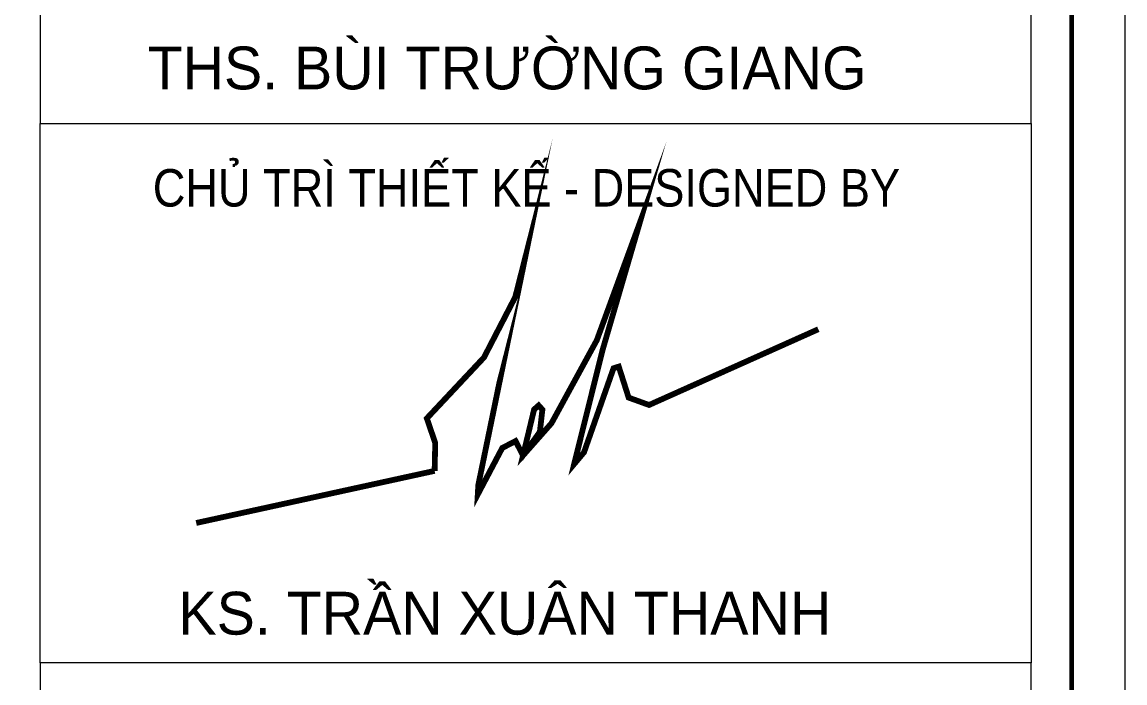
# Model space of a CAD drawing. Header units: millimetres. Extents: x 19378 to 270036, y -611253 to -548347.
# Drawn here: x 185006 to 186036, y -552962 to -552345 of the extents above; entities that cross this region are included whole.
import ezdxf
from ezdxf.enums import TextEntityAlignment as Align

# ---------------------------------------------------------------- set-up
doc = ezdxf.new("R2010")
doc.units = ezdxf.units.MM
doc.header["$MEASUREMENT"] = 0
doc.layers.get('Defpoints').update_dxf_attribs({"color": 1})
doc.layers.add('Khungten_LCDI', color=7, linetype='Continuous')
for name, color, linetype, lineweight in [('LC ISO', 153, 'Continuous', 13), ('LC Net thay', 7, 'Continuous', 25), ('LC Text1', 3, 'Continuous', 20)]:
    doc.layers.add(name, color=color, linetype=linetype, lineweight=lineweight)
doc.styles.add('Khungten', font='VHAVAN.TTF', dxfattribs={"width": 0.9, "height": 5000})
doc.styles.add('Title', font='VHBLACK.TTF', dxfattribs={"width": 0.8})
doc.styles.add('VnAvantH', font='VHAVANB.TTF', dxfattribs={"width": 0.6})

# ---------------------------------------------------------------- blocks, each defined once
blk = doc.blocks.new('Nha o can bo nhan vien Trung doan')
at = {"layer": 'Defpoints', "lineweight": 0}
blk.add_lwpolyline([(-1200, -14850), (-1200, 14850), (40800, 14850), (40800, -14850)], close=True, dxfattribs=at)
at = {"layer": 'Khungten_LCDI', "color": 5, "lineweight": 25}
blk.add_line((40600, -14650), (40600, 14650), dxfattribs=at)
at = {"layer": 'Khungten_LCDI', "color": 5, "lineweight": 60}
blk.add_lwpolyline([(0, -14650), (0, 14650), (40600, 14650), (40600, -14650)], close=True, dxfattribs=at)
at = {"layer": 'Khungten_LCDI', "color": 9, "lineweight": 15}
for points in [[(36750, -1521.9), (40450, -1521.9), (40450, 446.3), (36750, 446.3)], [(36750, -1521.9), (40450, -1521.9), (40450, -3535.5), (36750, -3535.5)], [(36750, -5526.4), (40450, -5526.4), (40450, -3535.5), (36750, -3535.5)]]:
    blk.add_lwpolyline(points, close=True, dxfattribs=at)
at = {"layer": 'LC ISO', "const_width": 21.6}
for points in [[(38222.9, -2819), (38225.2, -2714.7), (38193.8, -2622.9), (38407, -2395.5), (38523.8, -2169.8), (38558.7, -2032.7), (38386, -2871.3), (38384, -2906.9), (38424.1, -2830.7), (38475.4, -2733.5), (38525, -2707.6), (38553, -2761.4), (38615.8, -2673.2), (38625.2, -2590.3), (38611.2, -2574.6), (38594.2, -2589.8), (38553, -2761.4), (38659, -2641.3), (38828.4, -2330.8), (38987.1, -1897.3), (38849.7, -2368.1), (38748.8, -2773.2), (38743.8, -2793.5), (38780.6, -2749.6), (38890.8, -2435.7), (38910.2, -2429.5), (38947.2, -2545.4), (39023.4, -2572.9), (39655.2, -2290)], [(37332.9, -3013.6), (38222.9, -2819)]]:
    blk.add_lwpolyline(points, dxfattribs=at)
at = {"color": 7, "style": 'VnAvantH'}
for s, p in [('ths. bïi tr\xadêng giang', (38493.4, -1394.1)), ('ks. TRÇN XU¢N THANH ', (38514.7, -3430.5))]:
    blk.add_text(s, height=160, dxfattribs=at).set_placement(p, align=Align.CENTER)
at = {"color": 7, "style": 'Khungten', "width": 0.9}
blk.add_text('chñ tr× thiÕt kÕ - designed by', height=140, dxfattribs=at).set_placement((38565.6, -1831.8), align=Align.CENTER)
at = {"color": 7, "style": 'Khungten', "width": 0.8}
for tag, p in [('REVISION', (39498.8, -10746.3)), ('NGAYHT', (39546.1, -11609.4))]:
    blk.add_attdef(tag, text='', height=200, dxfattribs=at).set_placement(p, align=Align.CENTER)
at = {"layer": 'LC Text1', "style": 'Title', "width": 1.485915}
for tag, p, p2 in [('TENBANVE1', (36912.7, -8885.8), (40339.1, -8885.8)), ('TENBANVE2', (36912.7, -9562.5), (40339.1, -9562.5))]:
    blk.add_attdef(tag, text='', height=250, dxfattribs=at).set_placement(p, p2, align=Align.FIT)
at = {"layer": 'LC Text1', "style": 'Title', "width": 0.7}
blk.add_attdef('SOBANVE', text='', height=250, dxfattribs=at).set_placement((39562, -13896.2), align=Align.CENTER)

msp = doc.modelspace()

# ---------------------------------------------------------------- block references
at = {"layer": 'LC Net thay', "xscale": 0.2500028331738406, "yscale": 0.2500028331738406, "zscale": 0.2500028331738406}
msp.add_blockref('Nha o can bo nhan vien Trung doan', (175835.5, -552059.7, 0), dxfattribs=at)

doc.saveas('drawing.dxf')
